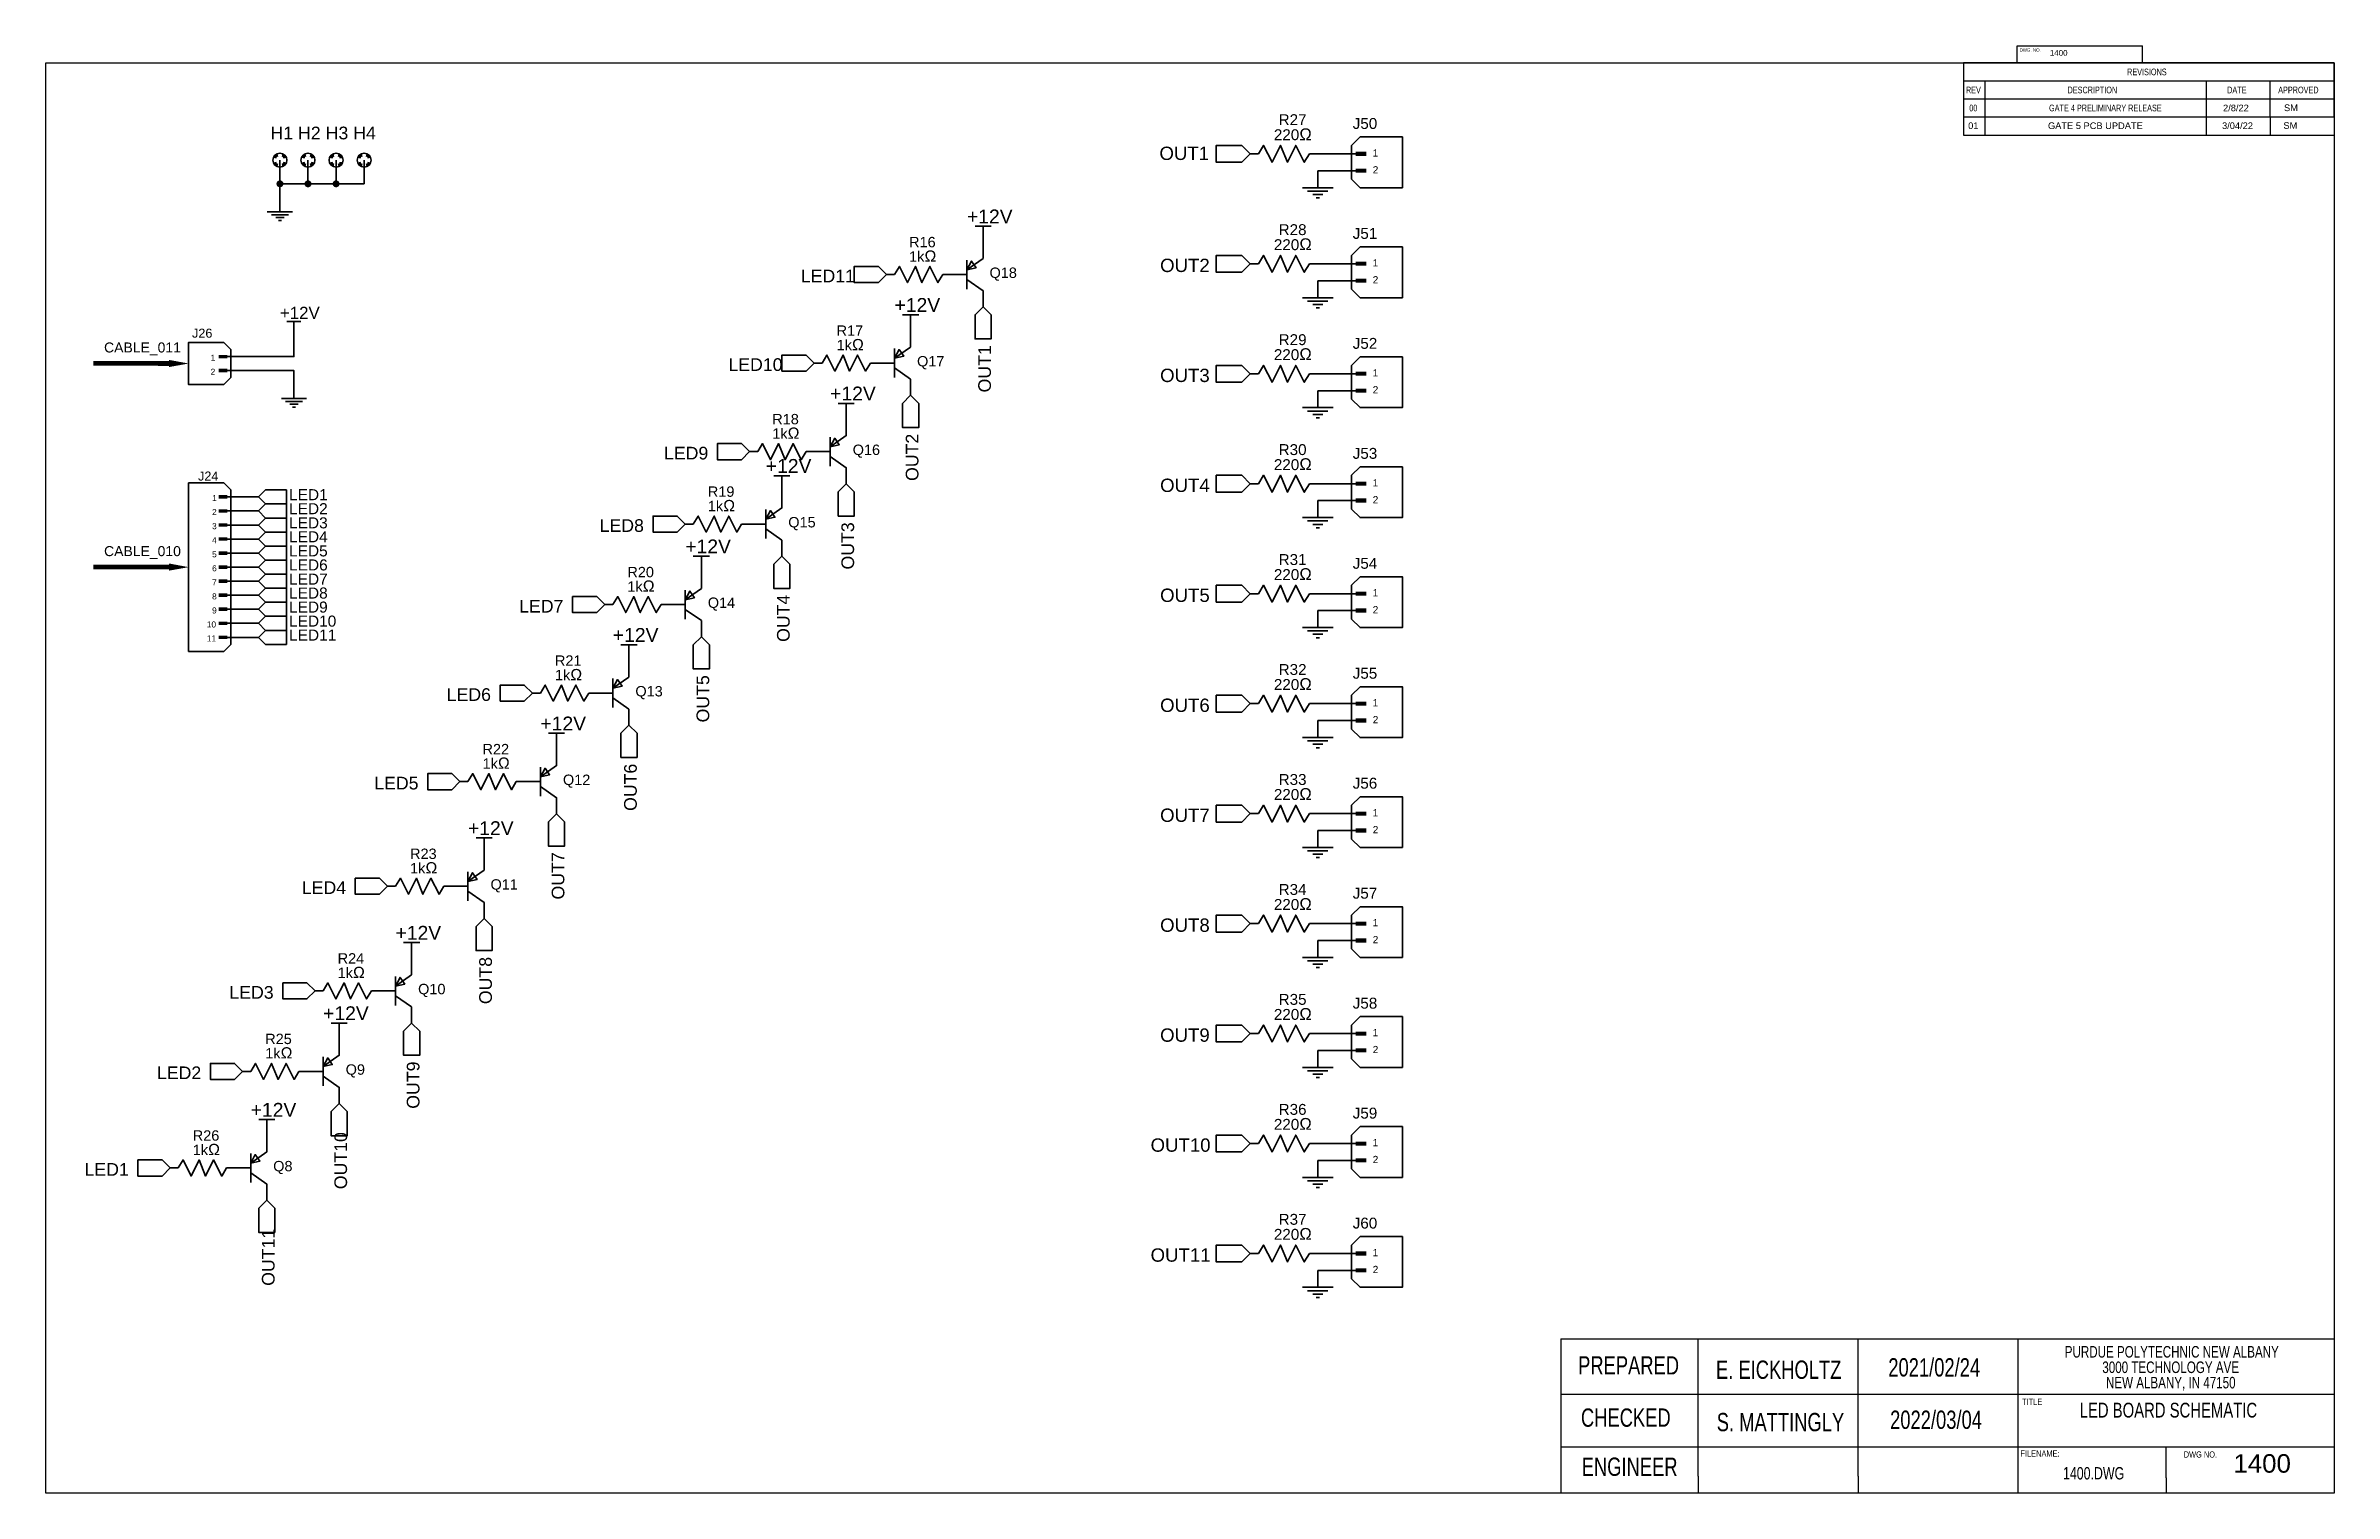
# Model space of a CAD drawing. Header units: inches. Extents: x 2.5 to 50.5, y 2.5 to 32.9.
import ezdxf

# ---------------------------------------------------------------- set-up
doc = ezdxf.new("R2010")
doc.units = ezdxf.units.IN
doc.header["$MEASUREMENT"] = 0
for name, color, linetype, true_color in [('PDF4_Geometry', 7, 'Continuous', 0xa00000), ('PDF4_Solid Fills', 7, 'Continuous', 0x840000), ('PDF4_Text', 7, 'Continuous', 0x000080), ('PDF5_Text', 7, 'Continuous', 0xa44a4a)]:
    doc.layers.add(name, color=color, linetype=linetype, true_color=true_color)
doc.layers.add('SLD-0', color=7, linetype='Continuous')
doc.styles.add('PDF Arial', font='arial.ttf')
doc.styles.add('SLDTEXTSTYLE0', font='TXT', dxfattribs={"width": 0.75})
doc.styles.get("Standard").update_dxf_attribs({"font": 'arial.ttf'})

# ---------------------------------------------------------------- blocks, each defined once
blk = doc.blocks.new('SW_NOTE_0_8')
at = {"layer": 'SLD-0', "color": 0, "char_height": 0.125, "attachment_point": 2, "style": 'SLDTEXTSTYLE0'}
for s, insert in [('PURDUE POLYTECHNIC NEW ALBANY', (1.434, 0.161)), ('3000 TECHNOLOGY AVE', (1.422, -0.006)), ('NEW ALBANY, IN 47150', (1.423, -0.172))]:
    blk.add_mtext(s, dxfattribs=dict(at, insert=insert))
blk = doc.blocks.new('SW_TABLEANNOTATION_0')
at = {"color": 0, "linetype": 'Continuous', "lineweight": 25}
for p, q in [((0, 0), (0, -0.338)), ((0, 0), (0.4, 0)), ((0, 0), (0, -1.015)), ((6.955, 0), (0, 0)), ((0.4, 0), (4.55, 0)), ((4.55, 0), (5.75, 0)), ((5.75, 0), (6.955, 0)), ((6.955, 0), (6.955, -0.338)), ((6.955, -1.015), (6.955, 0)), ((0, -0.338), (0, -0.677)), ((0, -0.338), (0.4, -0.338)), ((0.4, -0.338), (0.4, -0.677)), ((0.4, -0.338), (4.55, -0.338)), ((4.55, -0.338), (4.55, -0.677)), ((4.55, -0.338), (5.75, -0.338)), ((5.75, -0.338), (5.75, -0.677)), ((5.75, -0.338), (6.955, -0.338)), ((6.955, -0.338), (6.955, -0.677)), ((0, -0.677), (0.4, -0.677)), ((0, -0.677), (0, -1.015)), ((0, -0.677), (6.955, -0.677)), ((0.4, -0.677), (4.55, -0.677)), ((0.4, -0.677), (0.4, -1.015)), ((4.55, -0.677), (5.75, -0.677)), ((4.55, -0.677), (4.55, -1.015)), ((5.75, -0.677), (6.955, -0.677)), ((5.75, -0.677), (5.75, -1.015)), ((6.955, -0.677), (6.955, -1.015)), ((0, -1.015), (0.4, -1.015)), ((0, -1.015), (6.955, -1.015)), ((0.4, -1.015), (4.55, -1.015)), ((4.55, -1.015), (5.75, -1.015)), ((5.75, -1.015), (6.955, -1.015))]:
    blk.add_line(p, q, dxfattribs=at)
at = {"color": 0, "linetype": 'Continuous', "lineweight": 18, "char_height": 0.125, "attachment_point": 1, "style": 'SLDTEXTSTYLE0'}
for s, insert in [('REVISIONS', (3.069, -0.107)), ('REV', (0.046, -0.446)), ('00', (0.108, -0.784)), ('GATE 4 PRELIMINARY RELEASE', (1.605, -0.784)), ('DESCRIPTION', (1.952, -0.446)), ('DATE', (4.946, -0.446)), ('APPROVED', (5.904, -0.446))]:
    blk.add_mtext(s, dxfattribs=dict(at, insert=insert))

msp = doc.modelspace()

# ---------------------------------------------------------------- hatches: boundary and pattern name
at = {"layer": 'PDF4_Solid Fills', "true_color": 0xcc0000, "transparency": 33554559}
for points in [[(7.485, 29.963, 0.414), (7.411, 30.037), (7.411, 30.037, 0.414), (7.338, 29.963), (7.338, 29.963, 0.414), (7.411, 29.889), (7.411, 29.889, 0.414)], [(8.074, 29.963, 0.414), (8, 30.037), (8, 30.037, 0.414), (7.927, 29.963), (7.927, 29.963, 0.414), (8, 29.889), (8, 29.889, 0.414)], [(8.663, 29.963, 0.414), (8.589, 30.037), (8.589, 30.037, 0.414), (8.516, 29.963), (8.516, 29.963, 0.414), (8.589, 29.889), (8.589, 29.889, 0.414)]]:
    msp.add_hatch(color=12, dxfattribs=at).paths.add_polyline_path(points)

# ---------------------------------------------------------------- linework, layer by layer
for p, q in [((2.5, 2.5), (2.5, 32.5)), ((2.5, 32.5), (50.5, 32.5)), ((50.5, 32.5), (50.5, 2.5)), ((42.724, 31.365), (42.724, 30.986)), ((43.172, 31.365), (43.172, 30.986)), ((47.811, 31.365), (47.811, 30.986)), ((49.153, 31.365), (49.153, 30.986)), ((42.724, 30.986), (50.5, 30.986)), ((34.278, 5.735), (34.278, 2.5)), ((40.638, 5.735), (50.5, 5.735)), ((50.5, 2.5), (2.5, 2.5)), ((37.156, 2.857), (37.156, 2.5)), ((40.515, 2.857), (40.515, 2.5)), ((46.972, 2.824), (46.972, 2.5)), ((50.5, 2.5), (50.5, 2.5))]:
    msp.add_line(p, q)
at = {"layer": 'PDF4_Geometry', "color": 16, "lineweight": 35, "true_color": 0x870000}
for p, q in [((30.156, 30.591), (29.003, 30.591)), ((30.156, 28.285), (29.003, 28.285)), ((30.156, 25.979), (29.003, 25.979)), ((30.156, 23.673), (29.003, 23.673)), ((30.156, 21.366), (29.003, 21.366)), ((30.156, 19.06), (29.003, 19.06)), ((30.156, 16.754), (29.003, 16.754)), ((30.156, 14.447), (29.003, 14.447)), ((30.156, 12.141), (29.003, 12.141)), ((30.156, 9.835), (29.003, 9.835)), ((30.156, 7.529), (29.003, 7.529))]:
    msp.add_line(p, q, dxfattribs=at)
at = {"layer": 'PDF4_Geometry', "color": 96, "lineweight": 35, "true_color": 0x008700}
msp.add_line((9.178, 29.963), (7.411, 29.963), dxfattribs=at)
at = {"layer": 'PDF4_Geometry', "color": 5, "lineweight": 35}
for points in [[(27.761, 30.591), (27.584, 30.414), (27.052, 30.414), (27.052, 30.769), (27.584, 30.769)], [(27.761, 28.285), (27.584, 28.108), (27.052, 28.108), (27.052, 28.463), (27.584, 28.463)], [(20.134, 28.06), (19.965, 27.891), (19.459, 27.891), (19.459, 28.229), (19.965, 28.229)], [(22.16, 27.385), (22.328, 27.216), (22.328, 26.709), (21.991, 26.709), (21.991, 27.216)], [(18.615, 26.203), (18.446, 26.034), (17.939, 26.034), (17.939, 26.372), (18.446, 26.372)], [(27.761, 25.979), (27.584, 25.801), (27.052, 25.801), (27.052, 26.156), (27.584, 26.156)], [(20.64, 25.528), (20.809, 25.359), (20.809, 24.852), (20.471, 24.852), (20.471, 25.359)], [(17.264, 24.346), (17.095, 24.177), (16.589, 24.177), (16.589, 24.515), (17.095, 24.515)], [(19.29, 23.671), (19.459, 23.502), (19.459, 22.995), (19.121, 22.995), (19.121, 23.502)], [(27.761, 23.673), (27.584, 23.495), (27.052, 23.495), (27.052, 23.85), (27.584, 23.85)], [(15.914, 22.827), (15.745, 22.658), (15.238, 22.658), (15.238, 22.995), (15.745, 22.995)], [(17.939, 22.151), (18.108, 21.983), (18.108, 21.476), (17.77, 21.476), (17.77, 21.983)], [(14.225, 21.139), (14.057, 20.97), (13.55, 20.97), (13.55, 21.307), (14.057, 21.307)], [(27.761, 21.366), (27.584, 21.189), (27.052, 21.189), (27.052, 21.544), (27.584, 21.544)], [(16.251, 20.463), (16.42, 20.294), (16.42, 19.788), (16.082, 19.788), (16.082, 20.294)], [(12.706, 19.282), (12.537, 19.113), (12.031, 19.113), (12.031, 19.45), (12.537, 19.45)], [(27.761, 19.06), (27.584, 18.883), (27.052, 18.883), (27.052, 19.237), (27.584, 19.237)], [(14.732, 18.606), (14.901, 18.438), (14.901, 17.931), (14.563, 17.931), (14.563, 18.438)], [(11.187, 17.425), (11.018, 17.256), (10.512, 17.256), (10.512, 17.594), (11.018, 17.594)], [(27.761, 16.754), (27.584, 16.576), (27.052, 16.576), (27.052, 16.931), (27.584, 16.931)], [(13.213, 16.749), (13.381, 16.581), (13.381, 16.074), (13.044, 16.074), (13.044, 16.581)], [(9.668, 15.23), (9.499, 15.061), (8.992, 15.061), (8.992, 15.399), (9.499, 15.399)], [(11.693, 14.555), (11.862, 14.386), (11.862, 13.88), (11.525, 13.88), (11.525, 14.386)], [(27.761, 14.447), (27.584, 14.27), (27.052, 14.27), (27.052, 14.625), (27.584, 14.625)], [(8.148, 13.036), (7.979, 12.867), (7.473, 12.867), (7.473, 13.204), (7.979, 13.204)], [(10.174, 12.36), (10.343, 12.192), (10.343, 11.685), (10.005, 11.685), (10.005, 12.192)], [(27.761, 12.141), (27.584, 11.964), (27.052, 11.964), (27.052, 12.318), (27.584, 12.318)], [(6.629, 11.348), (6.46, 11.179), (5.954, 11.179), (5.954, 11.516), (6.46, 11.516)], [(8.655, 10.672), (8.824, 10.503), (8.824, 9.997), (8.486, 9.997), (8.486, 10.503)], [(27.761, 9.835), (27.584, 9.657), (27.052, 9.657), (27.052, 10.012), (27.584, 10.012)], [(5.11, 9.322), (4.941, 9.153), (4.434, 9.153), (4.434, 9.491), (4.941, 9.491)], [(7.135, 8.647), (7.304, 8.478), (7.304, 7.971), (6.967, 7.971), (6.967, 8.478)], [(27.761, 7.529), (27.584, 7.351), (27.052, 7.351), (27.052, 7.706), (27.584, 7.706)]]:
    msp.add_lwpolyline(points, close=True, dxfattribs=at)
at = {"layer": 'PDF4_Geometry', "lineweight": 35}
for points in [[(29.003, 30.591), (28.897, 30.414), (28.719, 30.769), (28.542, 30.414), (28.4, 30.769), (28.223, 30.414), (28.045, 30.769), (27.939, 30.591)], [(29.003, 28.285), (28.897, 28.108), (28.719, 28.463), (28.542, 28.108), (28.4, 28.463), (28.223, 28.108), (28.045, 28.463), (27.939, 28.285)], [(21.315, 28.06), (21.214, 27.891), (21.045, 28.229), (20.877, 27.891), (20.742, 28.229), (20.573, 27.891), (20.404, 28.229), (20.303, 28.06)], [(19.796, 26.203), (19.695, 26.034), (19.526, 26.372), (19.357, 26.034), (19.222, 26.372), (19.053, 26.034), (18.885, 26.372), (18.783, 26.203)], [(29.003, 25.979), (28.897, 25.801), (28.719, 26.156), (28.542, 25.801), (28.4, 26.156), (28.223, 25.801), (28.045, 26.156), (27.939, 25.979)], [(18.446, 24.346), (18.344, 24.177), (18.176, 24.515), (18.007, 24.177), (17.872, 24.515), (17.703, 24.177), (17.534, 24.515), (17.433, 24.346)], [(29.003, 23.673), (28.897, 23.495), (28.719, 23.85), (28.542, 23.495), (28.4, 23.85), (28.223, 23.495), (28.045, 23.85), (27.939, 23.673)], [(17.095, 22.827), (16.994, 22.658), (16.825, 22.995), (16.656, 22.658), (16.521, 22.995), (16.352, 22.658), (16.184, 22.995), (16.082, 22.827)], [(15.407, 21.139), (15.306, 20.97), (15.137, 21.307), (14.968, 20.97), (14.833, 21.307), (14.664, 20.97), (14.496, 21.307), (14.394, 21.139)], [(29.003, 21.366), (28.897, 21.189), (28.719, 21.544), (28.542, 21.189), (28.4, 21.544), (28.223, 21.189), (28.045, 21.544), (27.939, 21.366)], [(13.888, 19.282), (13.787, 19.113), (13.618, 19.45), (13.449, 19.113), (13.314, 19.45), (13.145, 19.113), (12.976, 19.45), (12.875, 19.282)], [(29.003, 19.06), (28.897, 18.883), (28.719, 19.237), (28.542, 18.883), (28.4, 19.237), (28.223, 18.883), (28.045, 19.237), (27.939, 19.06)], [(12.369, 17.425), (12.267, 17.256), (12.098, 17.594), (11.93, 17.256), (11.795, 17.594), (11.626, 17.256), (11.457, 17.594), (11.356, 17.425)], [(29.003, 16.754), (28.897, 16.576), (28.719, 16.931), (28.542, 16.576), (28.4, 16.931), (28.223, 16.576), (28.045, 16.931), (27.939, 16.754)], [(10.849, 15.23), (10.748, 15.061), (10.579, 15.399), (10.41, 15.061), (10.275, 15.399), (10.107, 15.061), (9.938, 15.399), (9.836, 15.23)], [(29.003, 14.447), (28.897, 14.27), (28.719, 14.625), (28.542, 14.27), (28.4, 14.625), (28.223, 14.27), (28.045, 14.625), (27.939, 14.447)], [(9.33, 13.036), (9.229, 12.867), (9.06, 13.204), (8.891, 12.867), (8.756, 13.204), (8.587, 12.867), (8.418, 13.204), (8.317, 13.036)], [(29.003, 12.141), (28.897, 11.964), (28.719, 12.318), (28.542, 11.964), (28.4, 12.318), (28.223, 11.964), (28.045, 12.318), (27.939, 12.141)], [(7.811, 11.348), (7.709, 11.179), (7.541, 11.516), (7.372, 11.179), (7.237, 11.516), (7.068, 11.179), (6.899, 11.516), (6.798, 11.348)], [(29.003, 9.835), (28.897, 9.657), (28.719, 10.012), (28.542, 9.657), (28.4, 10.012), (28.223, 9.657), (28.045, 10.012), (27.939, 9.835)], [(6.291, 9.322), (6.19, 9.153), (6.021, 9.491), (5.852, 9.153), (5.717, 9.491), (5.549, 9.153), (5.38, 9.491), (5.279, 9.322)], [(29.003, 7.529), (28.897, 7.351), (28.719, 7.706), (28.542, 7.351), (28.4, 7.706), (28.223, 7.351), (28.045, 7.706), (27.939, 7.529)]]:
    msp.add_lwpolyline(points, dxfattribs=at)
at = {"layer": 'PDF4_Geometry', "color": 16, "lineweight": 35, "true_color": 0x840000}
for points in [[(30.068, 30.946), (30.955, 30.946), (30.955, 29.882), (30.068, 29.882), (29.89, 30.059), (29.89, 30.769)], [(30.068, 28.64), (30.955, 28.64), (30.955, 27.575), (30.068, 27.575), (29.89, 27.753), (29.89, 28.463)], [(6.233, 26.635), (5.497, 26.635), (5.497, 25.752), (6.233, 25.752), (6.381, 25.899), (6.381, 26.488)], [(30.068, 26.334), (30.955, 26.334), (30.955, 25.269), (30.068, 25.269), (29.89, 25.447), (29.89, 26.156)], [(30.068, 24.027), (30.955, 24.027), (30.955, 22.963), (30.068, 22.963), (29.89, 23.14), (29.89, 23.85)], [(30.068, 21.721), (30.955, 21.721), (30.955, 20.657), (30.068, 20.657), (29.89, 20.834), (29.89, 21.544)], [(30.068, 19.415), (30.955, 19.415), (30.955, 18.35), (30.068, 18.35), (29.89, 18.528), (29.89, 19.237)], [(30.068, 17.108), (30.955, 17.108), (30.955, 16.044), (30.068, 16.044), (29.89, 16.221), (29.89, 16.931)], [(30.068, 14.802), (30.955, 14.802), (30.955, 13.738), (30.068, 13.738), (29.89, 13.915), (29.89, 14.625)], [(30.068, 12.496), (30.955, 12.496), (30.955, 11.431), (30.068, 11.431), (29.89, 11.609), (29.89, 12.318)], [(30.068, 10.19), (30.955, 10.19), (30.955, 9.125), (30.068, 9.125), (29.89, 9.303), (29.89, 10.012)], [(30.068, 7.883), (30.955, 7.883), (30.955, 6.819), (30.068, 6.819), (29.89, 6.996), (29.89, 7.706)]]:
    msp.add_lwpolyline(points, close=True, dxfattribs=at)
at = {"layer": 'PDF4_Geometry', "color": 15, "lineweight": 35, "true_color": 0xa54949}
for points in [[(7.411, 30.169), (7.411, 30.459)], [(8, 30.169), (8, 30.459)], [(8.589, 30.169), (8.589, 30.459)], [(9.178, 30.169), (9.178, 30.459)], [(6.381, 23.396), (6.16, 23.396)], [(6.381, 23.101), (6.16, 23.101)], [(6.96, 23.396), (6.381, 23.396)], [(6.96, 23.101), (6.381, 23.101)], [(6.381, 22.807), (6.16, 22.807)], [(6.96, 22.807), (6.381, 22.807)], [(6.381, 22.512), (6.16, 22.512)], [(6.381, 22.218), (6.16, 22.218)], [(6.96, 22.512), (6.381, 22.512)], [(6.96, 22.218), (6.381, 22.218)], [(6.381, 21.923), (6.16, 21.923)], [(6.381, 21.629), (6.16, 21.629)], [(6.96, 21.923), (6.381, 21.923)], [(6.96, 21.629), (6.381, 21.629)], [(6.381, 21.334), (6.16, 21.334)], [(6.96, 21.334), (6.381, 21.334)], [(6.381, 21.04), (6.16, 21.04)], [(6.381, 20.746), (6.16, 20.746)], [(6.96, 21.04), (6.381, 21.04)], [(6.96, 20.746), (6.381, 20.746)], [(6.381, 20.451), (6.16, 20.451)], [(6.96, 20.451), (6.381, 20.451)]]:
    msp.add_lwpolyline(points, dxfattribs=at)
at = {"layer": 'PDF4_Geometry', "color": 16, "lineweight": 35, "true_color": 0x870000}
for points in [[(27.761, 30.591), (27.939, 30.591)], [(22.16, 28.735), (22.16, 28.397), (21.822, 28.161)], [(21.822, 28.364), (21.822, 27.756)], [(20.134, 28.06), (20.303, 28.06)], [(21.315, 28.06), (21.822, 28.06)], [(22.16, 27.385), (22.16, 27.722), (21.822, 27.958)], [(27.761, 28.285), (27.939, 28.285)], [(20.64, 26.878), (20.64, 26.54), (20.303, 26.304)], [(20.303, 26.507), (20.303, 25.899)], [(18.615, 26.203), (18.783, 26.203)], [(19.796, 26.203), (20.303, 26.203)], [(20.64, 25.528), (20.64, 25.865), (20.303, 26.102)], [(27.761, 25.979), (27.939, 25.979)], [(19.29, 25.021), (19.29, 24.684), (18.952, 24.447)], [(18.952, 24.65), (18.952, 24.042)], [(17.264, 24.346), (17.433, 24.346)], [(18.446, 24.346), (18.952, 24.346)], [(19.29, 23.671), (19.29, 24.008), (18.952, 24.245)], [(27.761, 23.673), (27.939, 23.673)], [(17.939, 23.502), (17.939, 23.164), (17.602, 22.928)], [(17.602, 23.131), (17.602, 22.523)], [(15.914, 22.827), (16.082, 22.827)], [(17.095, 22.827), (17.602, 22.827)], [(17.939, 22.151), (17.939, 22.489), (17.602, 22.725)], [(16.251, 21.814), (16.251, 21.476), (15.914, 21.24)], [(14.225, 21.139), (14.394, 21.139)], [(15.407, 21.139), (15.914, 21.139)], [(15.914, 21.442), (15.914, 20.835)], [(27.761, 21.366), (27.939, 21.366)], [(16.251, 20.463), (16.251, 20.801), (15.914, 21.037)], [(14.732, 19.957), (14.732, 19.619), (14.394, 19.383)], [(12.706, 19.282), (12.875, 19.282)], [(13.888, 19.282), (14.394, 19.282)], [(14.394, 19.585), (14.394, 18.978)], [(14.732, 18.606), (14.732, 18.944), (14.394, 19.18)], [(27.761, 19.06), (27.939, 19.06)], [(13.213, 18.1), (13.213, 17.762), (12.875, 17.526)], [(11.187, 17.425), (11.356, 17.425)], [(12.369, 17.425), (12.875, 17.425)], [(12.875, 17.729), (12.875, 17.121)], [(13.213, 16.749), (13.213, 17.087), (12.875, 17.323)], [(27.761, 16.754), (27.939, 16.754)], [(11.693, 15.905), (11.693, 15.568), (11.356, 15.331)], [(11.356, 15.534), (11.356, 14.926)], [(9.668, 15.23), (9.836, 15.23)], [(10.849, 15.23), (11.356, 15.23)], [(11.693, 14.555), (11.693, 14.893), (11.356, 15.129)], [(27.761, 14.447), (27.939, 14.447)], [(10.174, 13.711), (10.174, 13.373), (9.836, 13.137)], [(8.148, 13.036), (8.317, 13.036)], [(9.33, 13.036), (9.836, 13.036)], [(9.836, 13.34), (9.836, 12.732)], [(10.174, 12.36), (10.174, 12.698), (9.836, 12.934)], [(8.655, 12.023), (8.655, 11.685), (8.317, 11.449)], [(27.761, 12.141), (27.939, 12.141)], [(8.317, 11.651), (8.317, 11.044)], [(6.629, 11.348), (6.798, 11.348)], [(8.317, 11.348), (7.811, 11.348)], [(8.655, 10.672), (8.655, 11.01), (8.317, 11.246)], [(7.135, 9.997), (7.135, 9.659), (6.798, 9.423)], [(6.798, 9.626), (6.798, 9.018)], [(27.761, 9.835), (27.939, 9.835)], [(5.11, 9.322), (5.279, 9.322)], [(6.291, 9.322), (6.798, 9.322)], [(7.135, 8.647), (7.135, 8.984), (6.798, 9.221)], [(27.761, 7.529), (27.939, 7.529)]]:
    msp.add_lwpolyline(points, dxfattribs=at)
at = {"layer": 'PDF4_Geometry', "color": 96, "lineweight": 35, "true_color": 0x008700}
for points in [[(7.411, 29.669), (7.411, 30.169)], [(8, 30.169), (8, 29.963)], [(8.589, 30.169), (8.589, 29.963)], [(9.178, 30.169), (9.178, 29.963)], [(6.97, 26.341), (7.706, 26.341), (7.706, 26.783)], [(6.97, 26.046), (7.706, 26.046), (7.706, 25.752)]]:
    msp.add_lwpolyline(points, dxfattribs=at)
at = {"layer": 'PDF4_Geometry', "color": 7, "lineweight": 35}
for points in [[(28.861, 29.882), (29.5, 29.882)], [(28.968, 29.811), (29.394, 29.811)], [(29.181, 29.882), (29.181, 30.237)], [(7.146, 29.374), (7.676, 29.374)], [(7.235, 29.315), (7.588, 29.315)], [(7.411, 29.374), (7.411, 29.669)], [(29.074, 29.74), (29.287, 29.74)], [(29.145, 29.669), (29.216, 29.669)], [(7.323, 29.256), (7.5, 29.256)], [(7.382, 29.197), (7.441, 29.197)], [(21.991, 29.073), (22.328, 29.073)], [(22.16, 29.073), (22.16, 28.735)], [(29.181, 27.575), (29.181, 27.93)], [(28.861, 27.575), (29.5, 27.575)], [(28.968, 27.505), (29.394, 27.505)], [(29.074, 27.434), (29.287, 27.434)], [(29.145, 27.363), (29.216, 27.363)], [(7.559, 27.077), (7.853, 27.077)], [(7.706, 27.077), (7.706, 26.783)], [(20.471, 27.216), (20.809, 27.216)], [(20.64, 27.216), (20.64, 26.878)], [(7.441, 25.457), (7.971, 25.457)], [(7.706, 25.457), (7.706, 25.752)], [(29.181, 25.269), (29.181, 25.624)], [(7.529, 25.398), (7.882, 25.398)], [(7.617, 25.34), (7.794, 25.34)], [(7.676, 25.281), (7.735, 25.281)], [(19.121, 25.359), (19.459, 25.359)], [(19.29, 25.359), (19.29, 25.021)], [(28.861, 25.269), (29.5, 25.269)], [(28.968, 25.198), (29.394, 25.198)], [(29.074, 25.127), (29.287, 25.127)], [(29.145, 25.056), (29.216, 25.056)], [(17.77, 23.84), (18.108, 23.84)], [(17.939, 23.84), (17.939, 23.502)], [(29.181, 22.963), (29.181, 23.318)], [(28.861, 22.963), (29.5, 22.963)], [(28.968, 22.892), (29.394, 22.892)], [(29.074, 22.821), (29.287, 22.821)], [(29.145, 22.75), (29.216, 22.75)], [(16.082, 22.151), (16.42, 22.151)], [(16.251, 22.151), (16.251, 21.814)], [(28.861, 20.657), (29.5, 20.657)], [(29.181, 20.657), (29.181, 21.011)], [(14.563, 20.294), (14.901, 20.294)], [(14.732, 20.294), (14.732, 19.957)], [(28.968, 20.586), (29.394, 20.586)], [(29.074, 20.515), (29.287, 20.515)], [(29.145, 20.444), (29.216, 20.444)], [(13.044, 18.438), (13.381, 18.438)], [(13.213, 18.438), (13.213, 18.1)], [(28.861, 18.35), (29.5, 18.35)], [(28.968, 18.279), (29.394, 18.279)], [(29.181, 18.35), (29.181, 18.705)], [(29.074, 18.208), (29.287, 18.208)], [(29.145, 18.137), (29.216, 18.137)], [(29.181, 16.044), (29.181, 16.399)], [(11.525, 16.243), (11.862, 16.243)], [(11.693, 16.243), (11.693, 15.905)], [(28.861, 16.044), (29.5, 16.044)], [(28.968, 15.973), (29.394, 15.973)], [(29.074, 15.902), (29.287, 15.902)], [(29.145, 15.831), (29.216, 15.831)], [(10.005, 14.049), (10.343, 14.049)], [(10.174, 14.049), (10.174, 13.711)], [(29.181, 13.738), (29.181, 14.093)], [(28.861, 13.738), (29.5, 13.738)], [(28.968, 13.667), (29.394, 13.667)], [(29.074, 13.596), (29.287, 13.596)], [(29.145, 13.525), (29.216, 13.525)], [(8.486, 12.36), (8.824, 12.36)], [(8.655, 12.36), (8.655, 12.023)], [(29.181, 11.431), (29.181, 11.786)], [(28.861, 11.431), (29.5, 11.431)], [(28.968, 11.36), (29.394, 11.36)], [(29.074, 11.29), (29.287, 11.29)], [(29.145, 11.219), (29.216, 11.219)], [(6.967, 10.335), (7.304, 10.335)], [(7.135, 10.335), (7.135, 9.997)], [(28.861, 9.125), (29.5, 9.125)], [(29.181, 9.125), (29.181, 9.48)], [(28.968, 9.054), (29.394, 9.054)], [(29.074, 8.983), (29.287, 8.983)], [(29.145, 8.912), (29.216, 8.912)], [(28.861, 6.819), (29.5, 6.819)], [(28.968, 6.748), (29.394, 6.748)], [(29.181, 6.819), (29.181, 7.174)], [(29.074, 6.677), (29.287, 6.677)], [(29.145, 6.606), (29.216, 6.606)]]:
    msp.add_lwpolyline(points, dxfattribs=at)
at = {"layer": 'PDF4_Geometry', "color": 16, "lineweight": 35, "true_color": 0x840000}
for points in [[(29.181, 30.237), (30.156, 30.237)], [(29.181, 27.93), (30.156, 27.93)], [(6.97, 26.341), (6.16, 26.341)], [(6.97, 26.046), (6.16, 26.046)], [(29.181, 25.624), (30.156, 25.624)], [(29.181, 23.318), (30.156, 23.318)], [(29.181, 21.011), (30.156, 21.011)], [(29.181, 18.705), (30.156, 18.705)], [(29.181, 16.399), (30.156, 16.399)], [(29.181, 14.093), (30.156, 14.093)], [(29.181, 11.786), (30.156, 11.786)], [(29.181, 9.48), (30.156, 9.48)], [(29.181, 7.174), (30.156, 7.174)]]:
    msp.add_lwpolyline(points, dxfattribs=at)
at = {"layer": 'PDF4_Geometry', "color": 16, "lineweight": 35, "true_color": 0x870000}
for points in [[(21.822, 28.161), (22.014, 28.203), (21.919, 28.342)], [(20.303, 26.304), (20.495, 26.346), (20.399, 26.485)], [(18.952, 24.447), (19.144, 24.489), (19.049, 24.628)], [(17.602, 22.928), (17.794, 22.97), (17.698, 23.109)], [(15.914, 21.24), (16.106, 21.282), (16.01, 21.421)], [(14.394, 19.383), (14.587, 19.425), (14.491, 19.564)], [(12.875, 17.526), (13.067, 17.568), (12.972, 17.707)], [(11.356, 15.331), (11.548, 15.373), (11.452, 15.513)], [(9.836, 13.137), (10.029, 13.179), (9.933, 13.318)], [(8.317, 11.449), (8.509, 11.491), (8.414, 11.63)], [(6.798, 9.423), (6.99, 9.465), (6.895, 9.604)]]:
    msp.add_lwpolyline(points, close=True, dxfattribs=at)
at = {"layer": 'PDF4_Geometry', "color": 15, "lineweight": 35, "true_color": 0xa54949}
msp.add_lwpolyline([(6.233, 23.69), (5.497, 23.69), (5.497, 20.157), (6.233, 20.157), (6.381, 20.304), (6.381, 23.543)], close=True, dxfattribs=at)
at = {"layer": 'PDF4_Geometry', "color": 5, "lineweight": 35}
for points in [[(7.549, 23.249), (7.108, 23.249), (6.96, 23.396), (7.108, 23.543), (7.549, 23.543)], [(7.549, 23.543), (7.549, 20.304), (7.108, 20.304), (6.96, 20.451), (7.108, 20.598), (7.549, 20.598)], [(7.549, 22.954), (7.108, 22.954), (6.96, 23.101), (7.108, 23.249)], [(7.549, 22.66), (7.108, 22.66), (6.96, 22.807), (7.108, 22.954)], [(7.108, 22.365), (6.96, 22.512), (7.108, 22.66)], [(7.108, 22.071), (6.96, 22.218), (7.108, 22.365), (7.549, 22.365)], [(7.108, 21.776), (6.96, 21.923), (7.108, 22.071), (7.549, 22.071)], [(7.549, 21.482), (7.108, 21.482), (6.96, 21.629), (7.108, 21.776), (7.549, 21.776)], [(7.549, 21.187), (7.108, 21.187), (6.96, 21.334), (7.108, 21.482)], [(7.549, 20.893), (7.108, 20.893), (6.96, 21.04), (7.108, 21.187)], [(7.108, 20.598), (6.96, 20.746), (7.108, 20.893)]]:
    msp.add_lwpolyline(points, dxfattribs=at)
at = {"layer": 'PDF4_Geometry', "color": 15, "lineweight": 35, "true_color": 0xa54949}
for centre in [(7.411, 30.459), (8, 30.459), (8.589, 30.459), (9.178, 30.459)]:
    msp.add_circle(centre, 0.147, dxfattribs=at)
at = {"layer": 'PDF4_Geometry', "color": 15, "lineweight": 70, "true_color": 0xa54949}
for centre, radius, start, end in [((7.375, 30.495), 0.0675, 96.9193, 172.9947), ((7.375, 30.423), 0.0677, 187.0822, 263.0038), ((7.447, 30.495), 0.0677, 6.9722, 82.9419), ((7.447, 30.423), 0.0678, 277.1348, 352.9511), ((7.964, 30.495), 0.0675, 96.9193, 172.9947), ((7.964, 30.423), 0.0677, 187.0822, 263.0038), ((8.036, 30.495), 0.0677, 6.9722, 82.9419), ((8.036, 30.423), 0.0678, 277.1348, 352.9511), ((8.553, 30.495), 0.0675, 96.9193, 172.9947), ((8.553, 30.423), 0.0677, 187.0822, 263.0038), ((8.625, 30.495), 0.0677, 6.9722, 82.9419), ((8.625, 30.423), 0.0678, 277.1348, 352.9511), ((9.142, 30.495), 0.0675, 96.9193, 172.9947), ((9.142, 30.423), 0.0677, 187.0822, 263.0038), ((9.214, 30.495), 0.0677, 6.9722, 82.9419), ((9.214, 30.423), 0.0678, 277.1348, 352.9511)]:
    msp.add_arc(centre, radius, start, end, dxfattribs=at)
at = {"layer": 'PDF4_Solid Fills', "lineweight": 35, "transparency": 33554559}
for points in [[(29.976, 30.634), (30.199, 30.634), (29.976, 30.549), (30.199, 30.549)], [(29.976, 30.283), (30.199, 30.283), (29.976, 30.194), (30.199, 30.194)], [(29.976, 28.328), (30.199, 28.328), (29.976, 28.243), (30.199, 28.243)], [(29.976, 27.976), (30.199, 27.976), (29.976, 27.888), (30.199, 27.888)], [(6.124, 26.376), (6.31, 26.376), (6.124, 26.305), (6.31, 26.305)], [(6.124, 26.085), (6.31, 26.085), (6.124, 26.011), (6.31, 26.011)], [(29.976, 26.021), (30.199, 26.021), (29.976, 25.936), (30.199, 25.936)], [(29.976, 25.67), (30.199, 25.67), (29.976, 25.581), (30.199, 25.581)], [(29.976, 23.715), (30.199, 23.715), (29.976, 23.63), (30.199, 23.63)], [(29.976, 23.364), (30.199, 23.364), (29.976, 23.275), (30.199, 23.275)], [(29.976, 21.409), (30.199, 21.409), (29.976, 21.324), (30.199, 21.324)], [(29.976, 21.058), (30.199, 21.058), (29.976, 20.969), (30.199, 20.969)], [(29.976, 19.103), (30.199, 19.103), (29.976, 19.017), (30.199, 19.017)], [(29.976, 18.751), (30.199, 18.751), (29.976, 18.663), (30.199, 18.663)], [(29.976, 16.796), (30.199, 16.796), (29.976, 16.711), (30.199, 16.711)], [(29.976, 16.445), (30.199, 16.445), (29.976, 16.356), (30.199, 16.356)], [(29.976, 14.49), (30.199, 14.49), (29.976, 14.405), (30.199, 14.405)], [(29.976, 14.139), (30.199, 14.139), (29.976, 14.05), (30.199, 14.05)], [(29.976, 12.184), (30.199, 12.184), (29.976, 12.099), (30.199, 12.099)], [(29.976, 11.832), (30.199, 11.832), (29.976, 11.744), (30.199, 11.744)], [(29.976, 9.877), (30.199, 9.877), (29.976, 9.792), (30.199, 9.792)], [(29.976, 9.526), (30.199, 9.526), (29.976, 9.437), (30.199, 9.437)], [(29.976, 7.571), (30.199, 7.571), (29.976, 7.486), (30.199, 7.486)], [(29.976, 7.22), (30.199, 7.22), (29.976, 7.131), (30.199, 7.131)]]:
    msp.add_solid(points, dxfattribs=at)
at = {"layer": 'PDF4_Solid Fills', "color": 15, "lineweight": 0, "true_color": 0xa54949, "transparency": 33554559}
for points in [[(6.123, 23.433), (6.307, 23.433), (6.123, 23.359), (6.307, 23.359)], [(6.123, 23.138), (6.307, 23.138), (6.123, 23.065), (6.307, 23.065)], [(6.123, 22.844), (6.307, 22.844), (6.123, 22.77), (6.307, 22.77)], [(6.123, 22.549), (6.307, 22.549), (6.123, 22.476), (6.307, 22.476)], [(6.123, 22.255), (6.307, 22.255), (6.123, 22.181), (6.307, 22.181)], [(6.123, 21.96), (6.307, 21.96), (6.123, 21.887), (6.307, 21.887)], [(6.123, 21.666), (6.307, 21.666), (6.123, 21.592), (6.307, 21.592)], [(6.123, 21.371), (6.307, 21.371), (6.123, 21.298), (6.307, 21.298)], [(6.123, 21.077), (6.307, 21.077), (6.123, 21.003), (6.307, 21.003)], [(6.123, 20.782), (6.307, 20.782), (6.123, 20.709), (6.307, 20.709)], [(6.123, 20.488), (6.307, 20.488), (6.123, 20.414), (6.307, 20.414)]]:
    msp.add_solid(points, dxfattribs=at)
at = {"layer": 'PDF5_Text', "color": 0, "const_width": 0.1}
for points in [[(3.498, 26.198), (4.672, 26.196)], [(4.672, 26.196), (5.085, 26.195)], [(3.498, 21.928), (4.672, 21.926)], [(4.672, 21.926), (5.085, 21.925)]]:
    msp.add_lwpolyline(points, dxfattribs=at)
at = {"layer": 'PDF5_Text', "color": 0}
for points in [[(5.085, 26.195, 0.15, 0, 0), (5.497, 26.194, 0, 0, 0)], [(5.085, 21.925, 0.15, 0, 0), (5.497, 21.923, 0, 0, 0)]]:
    msp.add_lwpolyline(points, format="xyseb", dxfattribs=at)
at = {"layer": 'SLD-0', "color": 7, "linetype": 'Continuous', "lineweight": 25}
for p, q in [((43.853, 32.5), (43.853, 32.858)), ((43.853, 32.858), (46.481, 32.858)), ((46.481, 32.5), (46.481, 32.858)), ((34.278, 5.735), (43.874, 5.735)), ((37.156, 2.857), (37.156, 5.735)), ((40.515, 2.857), (40.515, 5.735)), ((43.874, 2.5), (43.874, 5.735)), ((34.278, 4.581), (50.5, 4.581)), ((34.278, 3.471), (50.5, 3.471)), ((46.972, 2.824), (46.972, 3.471))]:
    msp.add_line(p, q, dxfattribs=at)

# ---------------------------------------------------------------- block references
at = {"color": 7, "linetype": 'Continuous', "lineweight": 18, "xscale": 1.118033988749895, "yscale": 1.118033988749895, "zscale": 1.118033988749895}
msp.add_blockref('SW_TABLEANNOTATION_0', (42.724, 32.5), dxfattribs=at)
at = {"layer": 'SLD-0', "xscale": 1.941207928188159, "yscale": 1.941207928188159, "zscale": 1.552966342550527}
msp.add_blockref('SW_NOTE_0_8', (44.309, 5.275), dxfattribs=at)

# ---------------------------------------------------------------- texts
at = {"attachment_point": 1}
for s, width, gutter_width, insert, char_height in [('1400', 1.61993, 0.534, (44.535, 32.769), 0.1195), ('01', 0.791, 3.481, (42.822, 31.251), 0.1392), ('GATE 5 PCB UPDATE', 2.36064, 3.481, (44.496, 31.251), 0.13925), ('3/04/22', 0.791, 3.481, (48.147, 31.251), 0.1392), ('2/8/22', 0.791, 3.481, (48.168, 31.624), 0.1392), ('SM', 0.791, 3.481, (49.434, 31.256), 0.1392), ('SM', 0.791, 3.481, (49.447, 31.627), 0.1392), ('1400', 1.89499, 0.625, (48.385, 3.319), 0.3882)]:
    msp.add_mtext_dynamic_manual_height_columns(s, width=width, gutter_width=gutter_width, heights=[0], dxfattribs=dict(at, insert=insert, char_height=char_height))
at = {"layer": 'PDF4_Text', "color": 7, "attachment_point": 7, "style": 'PDF Arial'}
for s, insert, char_height in [('R27', (28.359, 31.194), 0.2286), ('J50', (29.913, 31.111), 0.2286), ('H1 H2 H3 H4', (7.212, 30.892), 0.26634), ('OUT1', (25.859, 30.459), 0.2794), ('220{\\H1.08333x;\\C0;Ω}', (28.259, 30.875), 0.22858), ('2', (30.332, 30.18), 0.152), ('1', (30.332, 30.535), 0.152), ('+12V', (21.822, 29.134), 0.29), ('R16', (20.608, 28.629), 0.2175), ('220{\\H1.08333x;\\C0;Ω}', (28.259, 28.569), 0.22858), ('R28', (28.359, 28.884), 0.2286), ('J51', (29.913, 28.805), 0.2286), ('1k{\\H1.08333x;\\C0;Ω}', (20.608, 28.33), 0.21751), ('OUT2', (25.873, 28.109), 0.2794), ('1', (30.332, 28.229), 0.152), ('LED11', (18.337, 27.897), 0.2658), ('Q18', (22.295, 27.93), 0.2175), ('2', (30.332, 27.874), 0.152), ('+12V', (7.411, 27.131), 0.253), ('+12V', (20.303, 27.277), 0.29), ('J26', (5.568, 26.733), 0.1897), ('R17', (19.088, 26.776), 0.2175), ('1k{\\H1.08333x;\\C0;Ω}', (19.088, 26.473), 0.21751), ('220{\\H1.08333x;\\C0;Ω}', (28.259, 26.263), 0.22858), ('R29', (28.359, 26.577), 0.2286), ('J52', (29.913, 26.499), 0.2286), ('2', (5.957, 25.958), 0.126), ('1', (5.957, 26.252), 0.126), ('LED10', (16.818, 26.035), 0.2658), ('Q17', (20.775, 26.073), 0.2175), ('OUT3', (25.873, 25.802), 0.2794), ('1', (30.332, 25.922), 0.152), ('+12V', (18.952, 25.42), 0.29), ('2', (30.332, 25.568), 0.152), ('R18', (17.738, 24.916), 0.2175), ('1k{\\H1.08333x;\\C0;Ω}', (17.738, 24.616), 0.21751), ('Q16', (19.425, 24.216), 0.2175), ('R30', (28.359, 24.271), 0.2286), ('LED9', (15.467, 24.178), 0.2658), ('+12V', (17.602, 23.901), 0.29), ('220{\\H1.08333x;\\C0;Ω}', (28.259, 23.956), 0.22858), ('J53', (29.913, 24.192), 0.2286), ('J24', (5.694, 23.736), 0.1897), ('LED1', (7.603, 23.327), 0.2319), ('R19', (16.387, 23.396), 0.2175), ('OUT4', (25.873, 23.496), 0.2794), ('1', (30.332, 23.616), 0.152), ('2', (5.988, 23.015), 0.126), ('1', (5.988, 23.309), 0.126), ('LED2', (7.603, 23.033), 0.2319), ('1k{\\H1.08333x;\\C0;Ω}', (16.387, 23.097), 0.21751), ('2', (30.332, 23.261), 0.152), ('3', (5.988, 22.717), 0.126), ('LED3', (7.603, 22.733), 0.2319), ('LED4', (7.603, 22.444), 0.2319), ('LED8', (14.117, 22.659), 0.2658), ('Q15', (18.074, 22.697), 0.2175), ('4', (5.988, 22.426), 0.126), ('5', (5.988, 22.128), 0.126), ('LED5', (7.603, 22.145), 0.2319), ('LED6', (7.603, 21.85), 0.2319), ('+12V', (15.914, 22.213), 0.29), ('R31', (28.359, 21.965), 0.2286), ('J54', (29.913, 21.886), 0.2286), ('6', (5.988, 21.834), 0.126), ('7', (5.988, 21.542), 0.126), ('LED7', (7.603, 21.556), 0.2319), ('1k{\\H1.08333x;\\C0;Ω}', (14.699, 21.409), 0.21751), ('R20', (14.699, 21.708), 0.2175), ('220{\\H1.08333x;\\C0;Ω}', (28.259, 21.65), 0.22858), ('8', (5.988, 21.245), 0.126), ('LED8', (7.603, 21.261), 0.2319), ('LED9', (7.603, 20.967), 0.2319), ('LED7', (12.429, 20.971), 0.2658), ('Q14', (16.386, 21.009), 0.2175), ('OUT5', (25.873, 21.19), 0.2794), ('1', (30.332, 21.31), 0.152), ('10', (5.876, 20.656), 0.1265), ('9', (5.988, 20.95), 0.126), ('LED10', (7.603, 20.672), 0.2319), ('+12V', (14.394, 20.356), 0.29), ('2', (30.332, 20.955), 0.152), ('11', (5.876, 20.364), 0.1265), ('LED11', (7.603, 20.382), 0.2319), ('1k{\\H1.08333x;\\C0;Ω}', (13.18, 19.552), 0.21751), ('R21', (13.18, 19.855), 0.2175), ('R32', (28.359, 19.659), 0.2286), ('J55', (29.913, 19.58), 0.2286), ('LED6', (10.909, 19.114), 0.2658), ('Q13', (14.867, 19.152), 0.2175), ('+12V', (12.875, 18.499), 0.29), ('OUT6', (25.873, 18.883), 0.2794), ('2', (30.332, 18.649), 0.152), ('1', (30.332, 19.004), 0.152), ('1k{\\H1.08333x;\\C0;Ω}', (11.661, 17.695), 0.21751), ('R22', (11.661, 17.998), 0.2175), ('LED5', (9.39, 17.257), 0.2658), ('Q12', (13.348, 17.295), 0.2175), ('R33', (28.359, 17.352), 0.2286), ('J56', (29.913, 17.274), 0.2286), ('OUT7', (25.873, 16.577), 0.2794), ('1', (30.332, 16.697), 0.152), ('+12V', (11.356, 16.304), 0.29), ('2', (30.332, 16.342), 0.152), ('R23', (10.141, 15.8), 0.2175), ('1k{\\H1.08333x;\\C0;Ω}', (10.141, 15.5), 0.21751), ('Q11', (11.828, 15.1), 0.2175), ('LED4', (7.871, 15.068), 0.2658), ('220{\\H1.08333x;\\C0;Ω}', (28.259, 14.731), 0.22858), ('R34', (28.359, 15.046), 0.2286), ('J57', (29.913, 14.967), 0.2286), ('+12V', (9.836, 14.11), 0.29), ('OUT8', (25.873, 14.271), 0.2794), ('1', (30.332, 14.391), 0.152), ('2', (30.332, 14.036), 0.152), ('1k{\\H1.08333x;\\C0;Ω}', (8.622, 13.306), 0.21751), ('R24', (8.622, 13.609), 0.2175), ('LED3', (6.351, 12.868), 0.2658), ('Q10', (10.309, 12.906), 0.2175), ('R35', (28.359, 12.74), 0.2286), ('+12V', (8.317, 12.422), 0.29), ('220{\\H1.08333x;\\C0;Ω}', (28.259, 12.425), 0.22858), ('J58', (29.913, 12.661), 0.2286), ('R25', (7.103, 11.917), 0.2175), ('OUT9', (25.873, 11.965), 0.2794), ('1', (30.332, 12.085), 0.152), ('1k{\\H1.08333x;\\C0;Ω}', (7.103, 11.618), 0.21751), ('2', (30.332, 11.73), 0.152), ('LED2', (4.832, 11.185), 0.2658), ('Q9', (8.79, 11.218), 0.2175), ('+12V', (6.798, 10.396), 0.29), ('R36', (28.359, 10.433), 0.2286), ('J59', (29.913, 10.355), 0.2286), ('R26', (5.583, 9.891), 0.2175), ('1k{\\H1.08333x;\\C0;Ω}', (5.583, 9.592), 0.21751), ('OUT10', (25.673, 9.658), 0.2794), ('1', (30.332, 9.778), 0.152), ('LED1', (3.313, 9.159), 0.2658), ('Q8', (7.27, 9.192), 0.2175), ('2', (30.332, 9.424), 0.152), ('R37', (28.359, 8.127), 0.2286), ('J60', (29.913, 8.048), 0.2286), ('220{\\H1.08333x;\\C0;Ω}', (28.259, 7.812), 0.22858), ('OUT11', (25.673, 7.352), 0.2794), ('2', (30.332, 7.117), 0.152), ('1', (30.332, 7.472), 0.152)]:
    msp.add_mtext(s, dxfattribs=dict(at, insert=insert, char_height=char_height))
at = {"layer": 'PDF4_Text', "color": 7, "char_height": 0.2658, "attachment_point": 7, "rotation": 90, "style": 'PDF Arial'}
for s, insert in [('OUT1', (22.328, 25.588)), ('OUT2', (20.808, 23.731)), ('OUT3', (19.458, 21.874)), ('OUT4', (18.107, 20.355)), ('OUT5', (16.419, 18.667)), ('OUT6', (14.9, 16.81)), ('OUT7', (13.381, 14.953)), ('OUT8', (11.861, 12.758)), ('OUT9', (10.342, 10.564)), ('OUT10', (8.823, 8.876)), ('OUT11', (7.303, 6.85))]:
    msp.add_mtext(s, dxfattribs=dict(at, insert=insert))
at = {"layer": 'PDF4_Text', "color": 7, "char_height": 0.22858, "width": 0.50816, "attachment_point": 7, "style": 'PDF Arial'}
for insert in [(28.259, 19.344), (28.259, 17.038), (28.259, 10.119)]:
    msp.add_mtext('220{\\H1.08333x;\\C0;Ω}', dxfattribs=dict(at, insert=insert))
at = {"layer": 'PDF5_Text', "color": 0, "char_height": 0.2096, "attachment_point": 7, "style": 'PDF Arial'}
for s, insert in [('CABLE_011', (3.723, 26.365)), ('CABLE_010', (3.723, 22.094))]:
    msp.add_mtext(s, dxfattribs=dict(at, insert=insert))
at = {"layer": 'SLD-0', "style": 'SLDTEXTSTYLE0'}
for s, insert, char_height, attachment_point in [('DWG. NO.', (44.123, 32.807), 0.0746, 2), ('PREPARED', (35.699, 5.374), 0.3838, 2), ('TITLE', (44.164, 4.483), 0.1294, 2), ('LED BOARD SCHEMATIC', (47.022, 4.398), 0.31059, 2), ('CHECKED', (35.641, 4.278), 0.3838, 2), ('FILENAME:', (44.329, 3.397), 0.1294, 2), ('DWG NO.', (47.344, 3.377), 0.1294, 1), ('ENGINEER', (35.721, 3.248), 0.3838, 2), ('1400.DWG', (45.453, 3.048), 0.2588, 2)]:
    msp.add_mtext(s, dxfattribs=dict(at, insert=insert, char_height=char_height, attachment_point=attachment_point))
at = {"layer": 'SLD-0', "attachment_point": 2, "style": 'SLDTEXTSTYLE0'}
for s, insert, char_height, width in [('E. EICKHOLTZ', (38.848, 5.283), 0.38384, 3.43191), ('2021/02/24', (42.11, 5.332), 0.3838, 2.44698), ('S. MATTINGLY', (38.885, 4.184), 0.38384, 3.43191), ('2022/03/04', (42.148, 4.233), 0.3838, 2.44698)]:
    msp.add_mtext(s, dxfattribs=dict(at, insert=insert, char_height=char_height, width=width))

doc.saveas('drawing.dxf')
